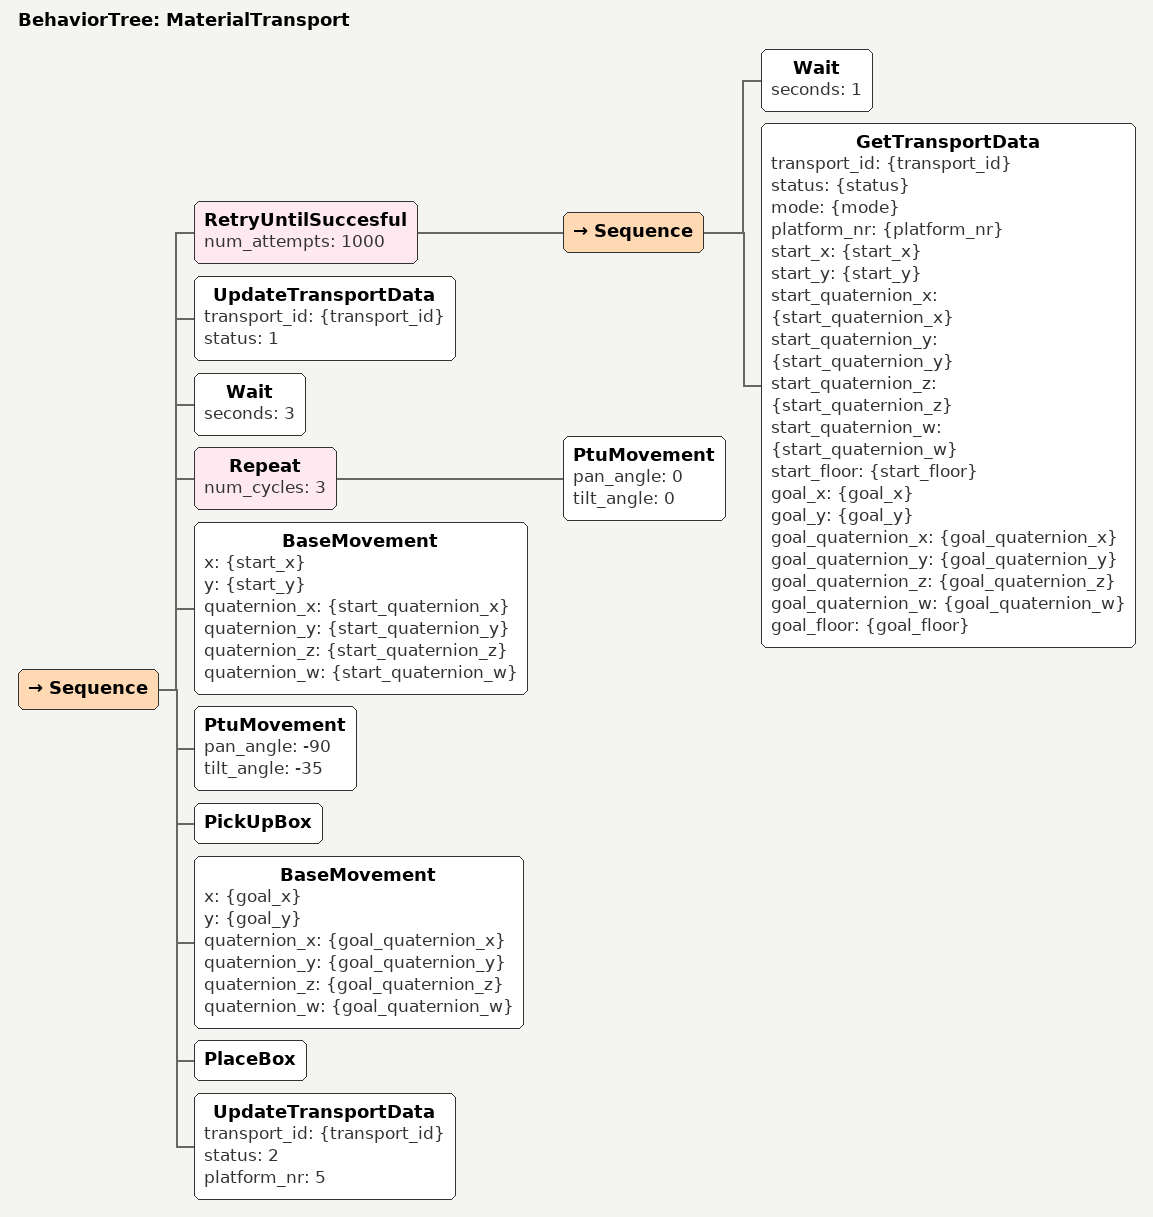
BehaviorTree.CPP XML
<root main_tree_to_execute = "MaterialTransport">
    <BehaviorTree ID="MaterialTransport">
        <Sequence>
            <RetryUntilSuccesful num_attempts="1000">
                <Sequence>
                    <Wait seconds="1"/>
                    <GetTransportData transport_id="{transport_id}" status="{status}" mode="{mode}" platform_nr="{platform_nr}" start_x="{start_x}" start_y="{start_y}" start_quaternion_x="{start_quaternion_x}" start_quaternion_y="{start_quaternion_y}" start_quaternion_z="{start_quaternion_z}" start_quaternion_w="{start_quaternion_w}" start_floor="{start_floor}" goal_x="{goal_x}" goal_y="{goal_y}" goal_quaternion_x="{goal_quaternion_x}" goal_quaternion_y="{goal_quaternion_y}" goal_quaternion_z="{goal_quaternion_z}" goal_quaternion_w="{goal_quaternion_w}" goal_floor="{goal_floor}"/>
                </Sequence>
            </RetryUntilSuccesful>

            <UpdateTransportData transport_id="{transport_id}" status="1"/>

            <Wait seconds="3"/>

            <Repeat num_cycles="3">
                <PtuMovement pan_angle="0" tilt_angle="0"/>
            </Repeat>

            <!-- Look at box position -->

            <!-- Pick up box position -->
            <BaseMovement x="{start_x}" y="{start_y}" quaternion_x="{start_quaternion_x}" quaternion_y="{start_quaternion_y}" quaternion_z="{start_quaternion_z}" quaternion_w="{start_quaternion_w}"/>

            <PtuMovement pan_angle="-90" tilt_angle="-35"/>

            <PickUpBox/>

            <!-- Place box position -->
            <BaseMovement x="{goal_x}" y="{goal_y}" quaternion_x="{goal_quaternion_x}" quaternion_y="{goal_quaternion_y}" quaternion_z="{goal_quaternion_z}" quaternion_w="{goal_quaternion_w}"/>

            <PlaceBox/>

            <UpdateTransportData transport_id="{transport_id}" status="2" platform_nr="5"/>

        </Sequence>
    </BehaviorTree>
</root>
